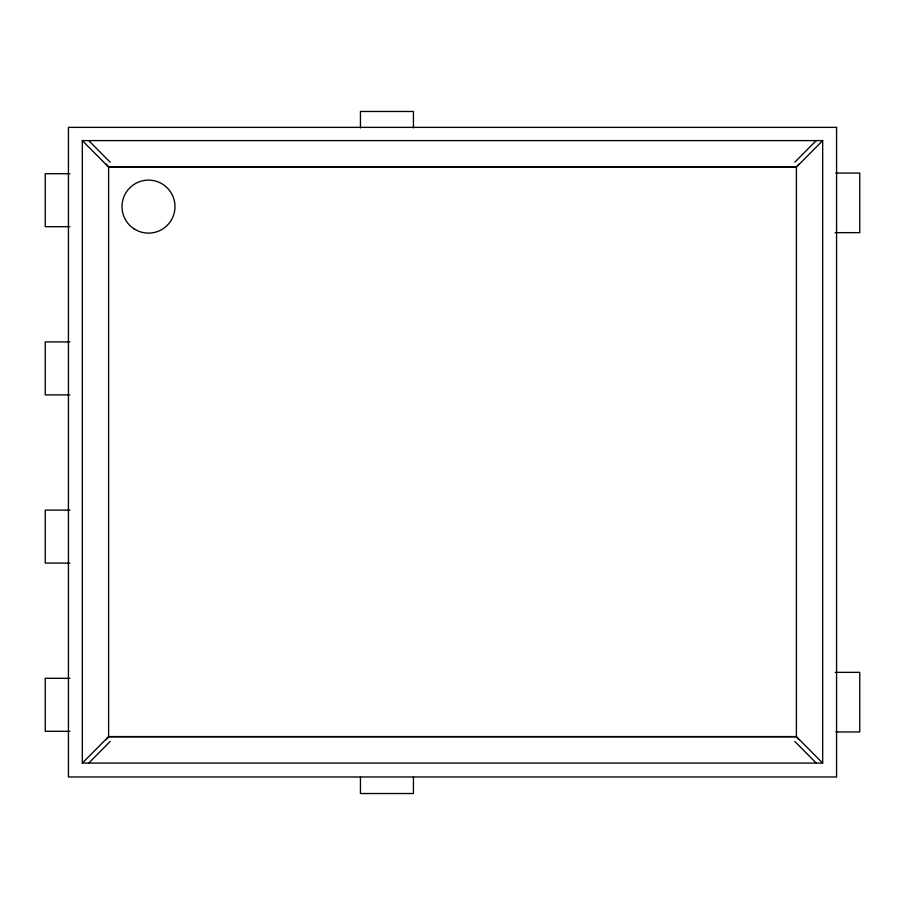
<?xml version="1.0" encoding="UTF-8"?>
<svg xmlns="http://www.w3.org/2000/svg" width="905" height="905" viewBox="0 0 905 905"><rect width="100%" height="100%" fill="white"/><g stroke="black" fill="none" stroke-linecap="round" stroke-linejoin="round"><path stroke-width="1.36" d="M82.332 763.073L108.611 736.58L108.611 167.097L82.332 140.603L822.668 140.603L822.668 763.073L82.332 763.073L82.332 140.603M88.758 763.073L110.161 741.489M794.839 162.187L816.242 140.603M822.668 763.073L796.4 736.58L796.4 167.097L822.668 140.603M105.874 739.713L108.826 736.794L796.174 736.794L799.126 739.713M799.126 163.963L796.174 166.882L108.826 166.882L105.874 163.963M108.6 167.097L796.4 167.097M835.835 173.059L859.75 173.059L859.75 232.653L835.089 232.653M69.911 173.715L45.25 173.715L45.25 226.691L69.911 226.691M69.911 341.909L45.25 341.909L45.25 394.885L69.911 394.885M69.911 510.115L45.25 510.115L45.25 563.091L69.911 563.091M835.089 672.347L859.75 672.347L859.75 731.941L835.835 731.941M69.911 678.309L45.25 678.309L45.25 731.285L69.911 731.285M108.6 736.58L796.4 736.58M794.839 741.489L816.242 763.073M88.758 140.603L110.161 162.187M413.427 127.91L413.427 111.473L360.45 111.473L360.45 127.91M413.427 777.09L413.427 793.527L360.45 793.527L360.45 777.09M836.571 127.367L68.429 127.367L68.429 776.976L836.571 776.976L836.571 127.367M134.031 228.807A26.483 26.483 0 0 0 174.948 208.048A26.483 26.483 0 0 0 136.519 182.991A26.483 26.483 0 0 0 134.031 228.807"/></g></svg>
